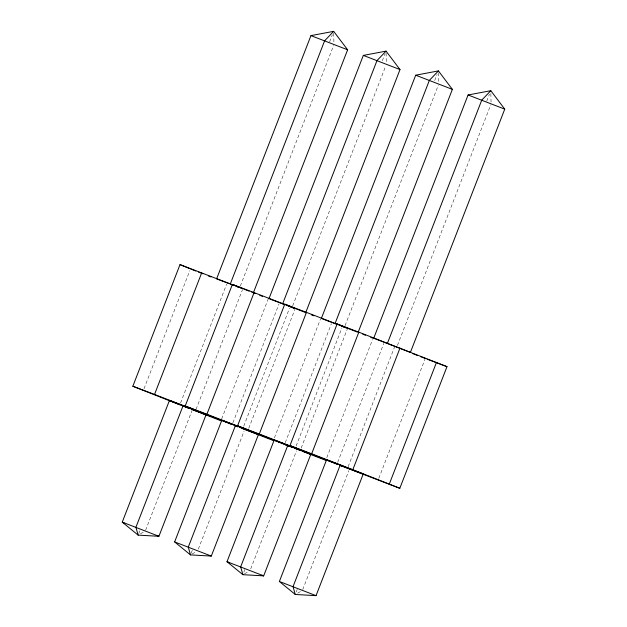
<?xml version="1.0" encoding="UTF-8"?>
<svg xmlns="http://www.w3.org/2000/svg" width="627" height="627" viewBox="0 0 627 627"><rect width="100%" height="100%" fill="white"/><g stroke="black" fill="none" stroke-linecap="round" stroke-linejoin="round"><path stroke-width="0.47" stroke-dasharray="3.13 2.35" d="M144.022 388.732L189.785 270.739M180.537 403.028L226.653 284.125M138.794 533.42L139.782 530.865M329.614 41.829L332.326 34.846M145.605 530.23L192.074 410.419M240.313 286.061L333.603 45.536M196.047 409.423L242.516 289.611M221.692 418.93L268.168 299.118M232.907 422.81L279.031 303.907M191.164 553.202L192.489 549.793M382.329 60.741L385.041 53.75M243.738 426.219L289.509 308.218M198.336 549.103L244.099 431.11M292.684 305.843L385.629 66.235M248.77 428.304L294.894 309.401M274.422 437.803L320.538 318.9M285.285 442.591L331.409 323.689M243.872 572.13L244.859 569.575M434.707 80.522L437.074 74.409M296.116 446.001L341.887 327.999M250.706 568.885L296.477 450.891M345.062 325.625L438.351 85.107M301.148 448.086L347.264 329.183M326.8 457.592L372.563 339.591M337.663 462.381L383.779 343.471M296.25 591.919L297.237 589.364M486.74 101.182L489.452 94.191M348.142 466.692L394.61 346.88M302.731 589.576L348.855 470.673M397.44 345.414L490.729 104.889M378.818 478.283L424.941 359.373M140.503 533.789L144.461 531.578M192.089 554.017L196.047 551.807M244.467 573.799L249.209 571.15M297.629 593.142L300.795 591.371M490.863 93.548L491.043 102.083M438.469 72.81L438.665 82.302M386.091 53.029L386.295 62.512M333.721 33.247L333.917 42.73"/><path stroke-width="0.94" d="M179.831 404.846L132.838 386.24L180.012 264.61L242.868 288.71L232.39 284.392L185.216 406.022L232.202 424.628M132.838 386.24L154.532 394.43L201.706 272.808M169.423 400.504L122.249 522.134L138.128 535.121L158.921 536.297L206.095 414.674L169.423 400.504L189.777 408.467M253.629 292.135L347.624 49.792L333.682 31.35L310.953 35.621L216.597 278.874L229.357 283.694M183.092 405.669L135.918 527.291L138.128 535.121M185.216 406.022L206.91 414.22L254.084 292.59L294.345 308.147L284.768 304.181L237.586 425.804L283.694 444.065M174.627 541.916L221.801 420.286L235.47 425.451L258.473 434.456L211.299 556.086L190.506 554.903L174.627 541.916L211.299 556.086M268.975 298.664L363.331 55.403L386.052 51.132L400.002 69.573L305.647 312.826M235.47 425.451L188.288 547.081L190.506 554.903M269.884 299.008L282.644 303.821L376.999 60.568L386.052 51.132M237.586 425.804L259.28 434.002L306.462 312.371L347.617 328.274L337.138 323.963L289.964 445.585L336.958 464.192M274.179 440.076L226.998 561.698L242.884 574.685L263.669 575.868L310.851 454.238L274.179 440.076L309.934 453.893M358.378 331.699L452.373 89.355L438.43 70.914L415.701 75.193L321.353 318.445L336.785 324.3M287.84 445.233L240.666 566.863L242.884 574.685M335.022 323.61L429.37 80.35L438.43 70.914M289.964 445.585L311.658 453.783L358.832 332.153L446.988 366.662L399.814 488.292L353.957 470.759M279.376 581.48L326.549 459.857L340.218 465.015L363.221 474.02L316.047 595.65L295.254 594.467L279.376 581.48L316.047 595.65M373.723 338.227L468.079 94.975L490.808 90.703L504.751 109.137L410.403 352.398L374.64 338.572M340.218 465.015L293.044 586.645L295.254 594.467M387.392 343.392L481.748 100.14L490.808 90.703M399.814 488.292L352.821 469.686L399.995 348.056M389.336 483.973L436.51 362.351M333.682 31.35L324.621 40.786L230.266 284.039L232.923 285.081M310.953 35.621L347.624 49.792M363.331 55.403L400.002 69.573M415.701 75.193L452.373 89.355M468.079 94.975L504.751 109.137M232.39 284.392L254.084 292.59M284.768 304.181L306.462 312.371M337.138 323.963L358.832 332.153M427.097 359.153L436.141 362.563M437.043 362.908L446.988 366.662M193.343 409.854L206.095 414.674M244.804 429.291L258.473 434.456M349.552 468.863L363.221 474.02M157.095 535.615L158.921 536.297L122.249 522.134L124.021 522.824M261.851 575.178L263.669 575.868L226.998 561.698L228.769 562.395M412.762 353.628L417.237 355.36M420.819 356.739L425.294 358.472M311.658 453.783L352.821 469.686M259.28 434.002L300.443 449.904M339.638 465.234L352.17 470.07M206.91 414.22L248.065 430.114M292.637 447.521L284.58 444.41L288.945 446.205M294.424 448.211L300.686 450.633M302.473 451.322L325.742 460.312M154.532 394.43L195.695 410.332M234.89 425.662L237.57 426.705M242.939 428.774L273.364 440.53M183.405 406.225L189.675 408.647M191.462 409.337L220.986 420.748M348.51 328.619L357.414 332.106M362.759 334.199L365.431 335.249M370.776 337.334L373.449 338.384M341.213 326.032L345.634 327.764M295.246 308.492L305.929 312.677M311.274 314.762L313.947 315.812M282.644 303.821L284.415 304.518M287.95 305.905L294.149 308.327M243.762 289.055L249.099 291.147M251.772 292.19L255.338 293.585M259.79 295.333L262.462 296.375M236.465 286.468L239.114 287.503M190.49 268.92L195.836 271.013M198.508 272.063L202.96 273.803M208.305 275.896L210.978 276.938M326.549 459.857L338.055 464.356M339.826 465.054L348.667 468.51M221.801 420.286L237.727 426.525M239.498 427.214L243.919 428.946M180.012 264.61L189.62 268.56M339.575 465.273L342.193 466.347M234.827 425.702L237.445 426.783"/></g></svg>
